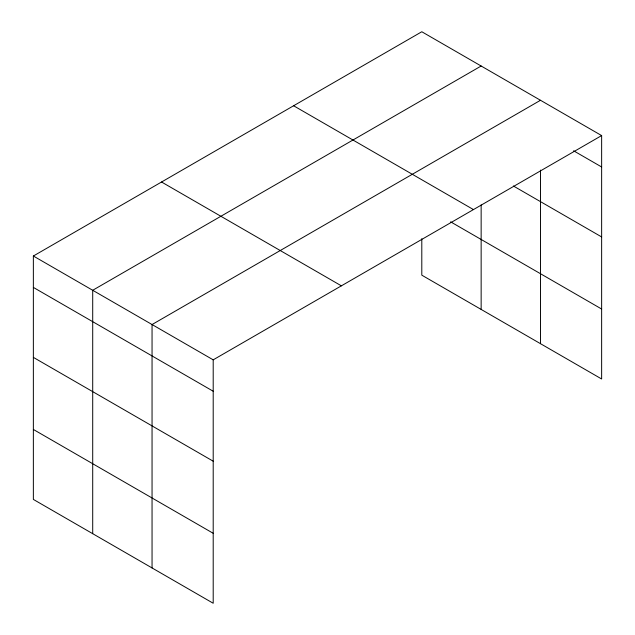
<?xml version="1.0" encoding="UTF-8"?>
<svg xmlns="http://www.w3.org/2000/svg" width="635" height="635" viewBox="0 0 635 635"><rect width="100%" height="100%" fill="white"/><g stroke="black" fill="none" stroke-linecap="round" stroke-linejoin="round"><path stroke-width="0.95" d="M601.639 135.58L421.799 31.75L33.361 256.016L33.361 499.42L213.201 603.25L213.201 359.839L601.639 135.58L601.639 378.984L421.799 275.161L421.799 238.697M540.496 170.101L540.496 343.686M481.147 66.016L92.71 290.274L92.71 533.686M540.496 100.274L152.051 324.541L152.051 567.952M573.611 150.797L601.639 166.973M513.366 185.976L601.639 236.934M293.616 105.759L473.456 209.582M450.628 221.837L601.639 309.023M161.544 182.007L341.384 285.837M33.361 256.016L213.201 359.839M33.361 287.409L213.201 391.239M33.361 357.378L213.201 461.2M33.361 429.458L213.201 533.289M481.147 204.899L481.147 309.42"/></g></svg>
